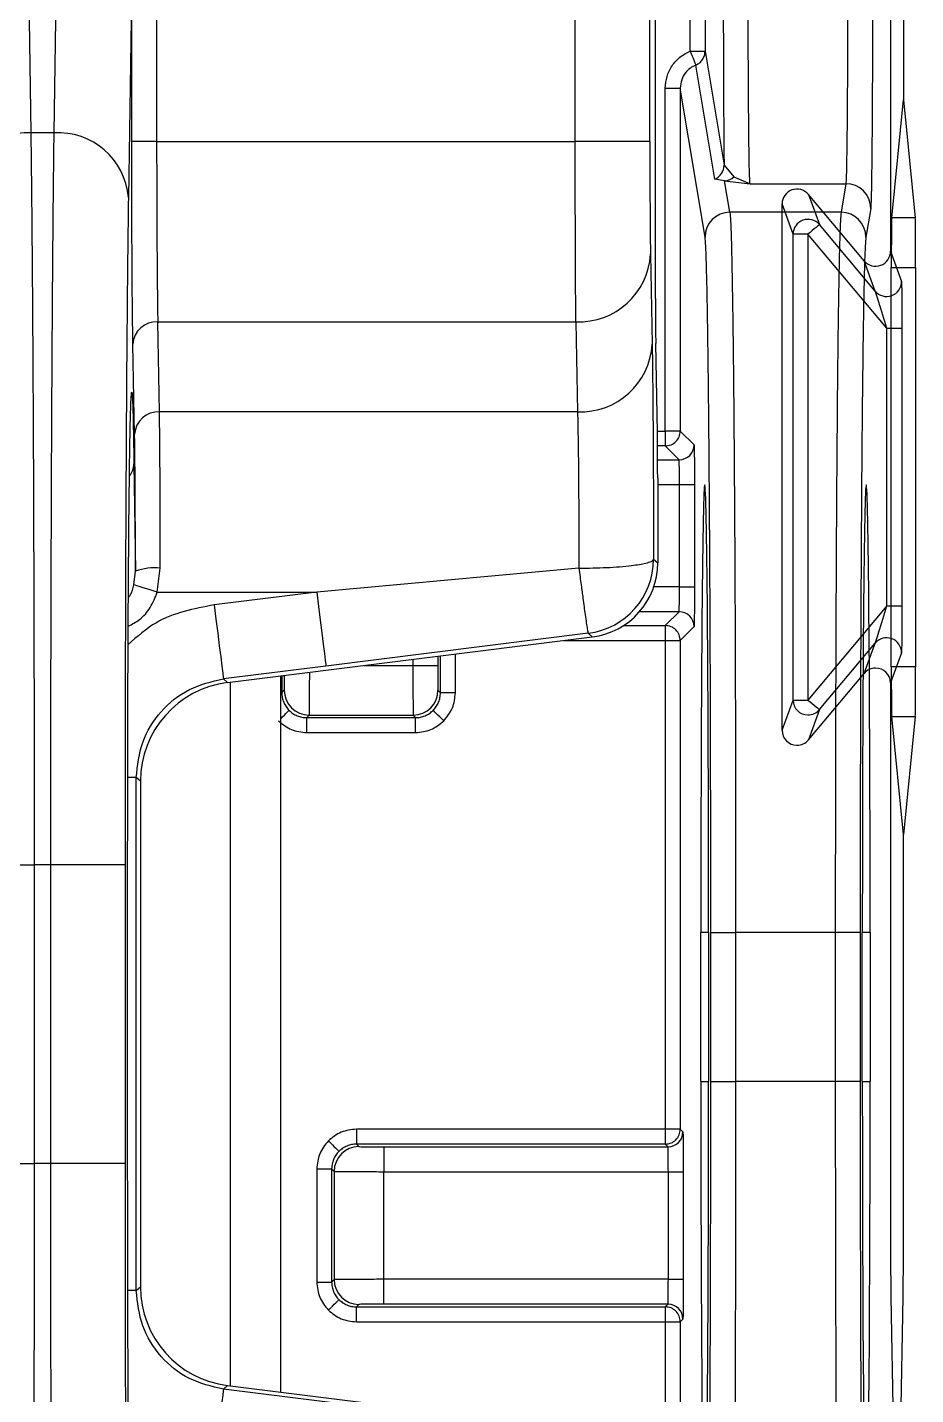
# Model space of a CAD drawing. Header units: inches. Extents: x 897.4 to 914.4, y -8.5 to 2.5.
# Drawn here: x 906.749 to 907.101, y -1.948 to -1.407 of the extents above; entities that cross this region are included whole.
import ezdxf

# ---------------------------------------------------------------- set-up
doc = ezdxf.new("R2010")
doc.units = ezdxf.units.IN
doc.header["$LTSCALE"] = 4
doc.header["$MEASUREMENT"] = 0
doc.layers.get('0').update_dxf_attribs({"linetype": 'CONTINUOUS'})

msp = doc.modelspace()

# ---------------------------------------------------------------- linework, layer by layer
for p, q in [((906.9954845196037, -1.452006436020181), (906.9954845196037, -0.5998169472525419)), ((906.965958074029, -1.452006436020181), (906.965958074029, -0.6008394954399776)), ((906.9977199871126, -1.514128145051563), (906.9977199871126, -0.9783483877583725)), ((906.7505845220426, -1.448578288955761), (906.7490813527407, -1.349132984423072)), ((906.7610618276746, -1.349132984423072), (906.7595588050376, -1.448578288955761)), ((907.0907476464461, -1.369376593121594), (907.0907476464461, -1.495473563105303)), ((907.095870973264, -1.369376857230793), (907.095870973264, -1.435456467206833)), ((906.790419461866, -1.385871386684581), (906.7890851039473, -1.474149620220227)), ((906.790419461866, -1.452006436020181), (906.790419461866, -1.385871386684581)), ((906.8002617081676, -1.385871386684581), (906.8002617081676, -1.452006436020181)), ((907.0114451885579, -1.416276208778815), (907.0114451885579, -1.395413996447538)), ((907.0173505070059, -1.395413996447538), (907.0173505070059, -1.416276208778815)), ((907.0114451885579, -1.416276208778815), (907.0173505070059, -1.416276208778815)), ((907.0173505070059, -1.416276208778815), (907.0248678201652, -1.461420273937389)), ((907.0211746494957, -1.46688735744784), (907.0136573363363, -1.421742998959322)), ((907.0016026489265, -1.430890199956742), (907.0075079673744, -1.430890199956742)), ((907.0016026489265, -1.56661367206761), (907.0016026489265, -1.430890199956742)), ((907.0075079673744, -1.430890199956742), (907.0075079673744, -1.56661367206761)), ((907.0173273339402, -1.489858905411891), (907.0075079673744, -1.430890199956742)), ((907.091203947178, -1.48224582002557), (907.095870973264, -1.435456467206833)), ((907.095870973264, -1.435456467206833), (907.1005379993502, -1.48224582002557)), ((906.7595588050376, -1.448578288955761), (906.7505845220426, -1.448578288955761)), ((906.8002617081676, -1.452006436020181), (906.790419461866, -1.452006436020181)), ((906.8002617081676, -1.452006436020181), (906.965958074029, -1.452006436020181)), ((906.9954845196037, -1.452006436020181), (906.965958074029, -1.452006436020181)), ((907.0248678201652, -1.461420273937389), (907.0287674951159, -1.46595515488339)), ((907.0287674951159, -1.46595515488339), (907.0351277683081, -1.468714803003699)), ((907.0250881109538, -1.467530923346645), (907.0211746494957, -1.46688735744784)), ((907.0271694335768, -1.480030005622846), (907.0250881109538, -1.467530923346645)), ((907.0250881109538, -1.467530923346645), (907.0351277683081, -1.468714803003699)), ((907.0351277683081, -1.468714803003699), (907.0730469702622, -1.468714803003699)), ((907.0730469702622, -1.468714803003699), (907.071162765362, -1.480030005622846)), ((907.0521650788219, -1.488725801056026), (907.047804729193, -1.476745619452107)), ((907.047804729193, -1.685072946170384), (907.047804729193, -1.476745619452107)), ((907.058233782049, -1.472949636636957), (907.0625941316779, -1.484929818240877)), ((907.08031859359, -1.499269545920453), (907.058233782049, -1.472949636636957)), ((907.071162765362, -1.480030005622846), (907.0271694335768, -1.480030005622846)), ((907.0828890698988, -1.478543702792743), (907.0810048649986, -1.489858905411891)), ((907.1005379993502, -1.48224582002557), (907.091203947178, -1.48224582002557)), ((907.0846792365488, -1.511249727524373), (907.0625941316779, -1.484929818240877)), ((907.0521650788219, -1.673092764566464), (907.0521650788219, -1.488725801056026)), ((907.0580703972697, -1.488725801056026), (907.0521650788219, -1.488725801056026)), ((907.0893050497777, -1.525949664376114), (907.0580703972697, -1.488725801056026)), ((907.0580703972697, -1.488725801056026), (907.0580703972697, -1.673092764566464)), ((906.9957325300719, -1.496608134110891), (906.9963991223714, -1.532232469242198)), ((907.0907476464461, -1.495473563105303), (907.095107996075, -1.507453744709223)), ((907.0846792365488, -1.511249727524373), (907.08031859359, -1.499269545920453)), ((907.0910471623225, -1.659962993688281), (907.0910471623225, -1.501856100152606)), ((907.0910471623225, -1.501856100152606), (907.1006947842056, -1.501856100152606)), ((907.1006947842056, -1.501856100152606), (907.1006947842056, -1.659962993688281)), ((906.8007080096785, -1.523369211631307), (906.9662060844972, -1.523369211631307)), ((906.801374748643, -1.558993546762615), (906.8007080096785, -1.523369211631307)), ((906.9662060844972, -1.523369211631307), (906.9668728234617, -1.558993546762615)), ((907.0893050497777, -1.635868901246377), (907.0893050497777, -1.525949664376114)), ((907.0893050497777, -1.525949664376114), (907.0952103682256, -1.525949664376114)), ((907.0952103682256, -1.525949664376114), (907.0952103682256, -1.635868901246377)), ((906.7915325023414, -1.56791371038279), (906.7908659100419, -1.532289375251483)), ((906.9984797116696, -1.567265157874924), (906.9978192792989, -1.531968765621859)), ((906.9668728234617, -1.558993546762615), (906.801374748643, -1.558993546762615)), ((906.9984675384769, -1.56661367206761), (907.0016026489265, -1.56661367206761)), ((907.0075079673744, -1.56661367206761), (907.0016026489265, -1.56661367206761)), ((907.0016026489265, -1.56661367206761), (907.0016026489265, -1.572518990515534)), ((907.0075079673744, -1.56661367206761), (907.0129926506816, -1.572098355374747)), ((907.0016026489265, -1.572518990515534), (906.9985392576484, -1.572518990515534)), ((907.0070873322336, -1.578003673822671), (907.0016026489265, -1.572518990515534)), ((906.7912800919239, -1.579643094883939), (906.7918754050468, -1.622088524550714)), ((906.9985674173231, -1.578003673822671), (907.0070873322336, -1.578003673822671)), ((906.9985790038559, -1.585106071775164), (906.9985790038559, -1.618824935585305)), ((906.9985790038559, -1.58784577345923), (907.007223583993, -1.58784577345923)), ((907.007223583993, -1.58784577345923), (907.0131289024408, -1.58784577345923)), ((907.007223583993, -1.62830389275025), (907.007223583993, -1.58784577345923)), ((907.0131289024408, -1.58784577345923), (907.0131289024408, -1.62830389275025)), ((906.9969379694799, -1.617376178988132), (906.9985790038559, -1.618824935585305)), ((906.7912962250709, -1.627485208874423), (906.7918754050468, -1.622088524550714)), ((906.8005237984731, -1.630356322373741), (906.8017175046834, -1.620907578193107)), ((906.9674115239053, -1.620916084761505), (906.8636261095099, -1.630356322373741)), ((907.007223583993, -1.62830389275025), (906.9970161419102, -1.62830389275025)), ((907.007223583993, -1.62830389275025), (907.0131289024408, -1.62830389275025)), ((906.8005237984731, -1.630356322373741), (906.8636261095099, -1.630356322373741)), ((906.8636261095099, -1.630356322373741), (906.8230434716573, -1.635429170438434)), ((907.0070873322336, -1.638145992386808), (906.9913799536865, -1.638145992386808)), ((907.0016026489265, -1.643630675693945), (907.0070873322336, -1.638145992386808)), ((907.0893050497777, -1.635868901246377), (907.0580703972697, -1.673092764566464)), ((907.0893050497777, -1.635868901246377), (907.0952103682256, -1.635868901246377)), ((906.9850679332702, -1.643630675693945), (907.0016026489265, -1.643630675693945)), ((907.0016026489265, -1.643630675693945), (907.0016026489265, -1.649535994141869)), ((907.0129926506816, -1.644051310834732), (907.0075079673744, -1.649535994141869)), ((906.8283401304699, -1.666170148649364), (906.9727147826416, -1.648123317127902)), ((906.9710737482656, -1.646674560530728), (906.8672883338702, -1.659654703916337)), ((906.9614140998547, -1.649535994141869), (907.0016026489265, -1.649535994141869)), ((906.9710737482656, -1.646674560530728), (906.9727147826416, -1.648123317127902)), ((907.0016026489265, -1.649535994141869), (907.0075079673744, -1.649535994141869)), ((907.0016026489265, -1.649535994141869), (907.0016026489265, -1.84299178599072)), ((907.0075079673744, -1.649535994141869), (907.0075079673744, -1.84299178599072)), ((907.0625941316779, -1.676888454051669), (907.0846792365488, -1.650568838098119)), ((907.08031859359, -1.662549019702038), (907.0846792365488, -1.650568838098119)), ((906.9115320227634, -1.655771308777649), (906.9115320227634, -1.659405666793235)), ((906.9125984237776, -1.670228955095019), (906.9125984237776, -1.655637843652783)), ((906.9185035955605, -1.670228955095019), (906.9185035955605, -1.654899825511765)), ((907.095107996075, -1.654364527583323), (907.0907476464461, -1.666344709187243)), ((906.8672883338702, -1.659654703916337), (906.8267058426826, -1.66472755198103)), ((906.8824570119737, -1.659405666793235), (906.9016899231268, -1.659405666793235)), ((906.9016899231268, -1.657001534565976), (906.9016899231268, -1.659405666793235)), ((906.9016899231268, -1.659405666793235), (906.9115320227634, -1.659405666793235)), ((907.1006947842056, -1.659962993688281), (907.0910471623225, -1.659962993688281)), ((906.8267058426826, -1.66472755198103), (906.8283401304699, -1.666170148649364)), ((906.8293038660033, -1.666049590042067), (906.8293038660033, -1.94458807900834)), ((906.8493825940523, -1.947098103345658), (906.8493825940523, -1.663539859034694)), ((906.8498077758071, -1.663486766314692), (906.8498077758071, -1.670228955095019)), ((907.058233782049, -1.688868635655589), (907.08031859359, -1.662549019702038)), ((907.0907476464461, -1.666344709187243), (907.0907476464461, -1.882572291307762)), ((906.8493825940523, -1.670228955095019), (906.8498077758071, -1.670228955095019)), ((906.8498077758071, -1.670228955095019), (906.8507888178074, -1.669247766429794)), ((906.9116172351123, -1.669247766429794), (906.9125984237776, -1.670228955095019)), ((906.9185035955605, -1.670228955095019), (906.9125984237776, -1.670228955095019)), ((907.047804729193, -1.685072946170384), (907.0521650788219, -1.673092764566464)), ((907.0521650788219, -1.673092764566464), (907.0580703972697, -1.673092764566464)), ((907.0625941316779, -1.676888454051669), (907.058233782049, -1.688868635655589)), ((906.8596498754437, -1.680071054731577), (906.8606310641089, -1.679089866066352)), ((906.8596498754437, -1.680071054731577), (906.902756177476, -1.680071054731577)), ((906.8596498754437, -1.685976373179501), (906.8596498754437, -1.680071054731577)), ((906.8606310641089, -1.679089866066352), (906.9017751354758, -1.679089866066352)), ((906.9017751354758, -1.679089866066352), (906.902756177476, -1.680071054731577)), ((906.902756177476, -1.685976373179501), (906.902756177476, -1.680071054731577)), ((907.095870973264, -1.726362626634054), (907.091203947178, -1.679572980485373)), ((907.091203947178, -1.679572980485373), (907.1005379993502, -1.679572980485373)), ((907.1005379993502, -1.679572980485373), (907.095870973264, -1.726362626634054)), ((906.8596498754437, -1.685976373179501), (906.902756177476, -1.685976373179501)), ((906.7922203610618, -1.703792060704491), (906.7890625175415, -1.703792060704491)), ((906.7922203610618, -1.90684590167586), (906.7922203610618, -1.703792060704491)), ((906.7938545021841, -1.705234657372825), (906.7922203610618, -1.703792060704491)), ((906.7938545021841, -1.705234657372825), (906.7938545021841, -1.905403011677581)), ((907.095870973264, -1.88257255541696), (907.095870973264, -1.726362626634054)), ((906.7223893544223, -1.738389741029136), (906.7519157999969, -1.738389741029136)), ((906.7519157999969, -1.856499923276899), (906.7519157999969, -1.738389741029136)), ((906.7582273804184, -1.738389741029136), (906.7519157999969, -1.738389741029136)), ((906.7582273804184, -1.738389741029136), (906.7582273804184, -1.856499923276899)), ((906.787753825993, -1.738389741029136), (906.7582273804184, -1.738389741029136)), ((906.787753825993, -1.738389741029136), (906.787753825993, -1.856499923276899)), ((906.7887864940635, -1.856499923276899), (906.7887864940635, -1.738389741029136)), ((907.0156546199303, -1.824127150583265), (907.0156546199303, -1.765071912794411)), ((907.0187467575429, -1.765071912794411), (907.0156546199303, -1.765071912794411)), ((907.0187467575429, -1.765071912794411), (907.0187467575429, -1.824127150583265)), ((907.019606507611, -1.824127150583265), (907.019606507611, -1.765071912794411)), ((907.019606507611, -1.765071912794411), (907.0294486072476, -1.765071912794411)), ((907.0294486072476, -1.765071912794411), (907.0294486072476, -1.824127150583265)), ((907.0688835916912, -1.765071912794411), (907.0294486072476, -1.765071912794411)), ((907.0688835916912, -1.765071912794411), (907.0688835916912, -1.824127150583265)), ((907.0787256913278, -1.765071912794411), (907.0688835916912, -1.765071912794411)), ((907.0787256913278, -1.765071912794411), (907.0787256913278, -1.824127150583265)), ((907.0795854413959, -1.824127150583265), (907.0795854413959, -1.765071912794411)), ((907.0826775790086, -1.765071912794411), (907.0795854413959, -1.765071912794411)), ((907.0826775790086, -1.765071912794411), (907.0826775790086, -1.824127150583265)), ((907.0156546199303, -1.824127150583265), (907.0187467575429, -1.824127150583265)), ((907.019606507611, -1.824127150583265), (907.0294486072476, -1.824127150583265)), ((907.0688835916912, -1.824127150583265), (907.0294486072476, -1.824127150583265)), ((907.0787256913278, -1.824127150583265), (907.0688835916912, -1.824127150583265)), ((907.0795854413959, -1.824127150583265), (907.0826775790086, -1.824127150583265)), ((906.8793579811073, -1.84299178599072), (906.8793579811073, -1.848897104438644)), ((907.0016026489265, -1.84299178599072), (906.8793579811073, -1.84299178599072)), ((907.0016026489265, -1.84299178599072), (907.0016026489265, -1.848897104438644)), ((907.0075079673744, -1.84299178599072), (907.0016026489265, -1.84299178599072)), ((907.0075079673744, -1.84299178599072), (907.0085742217236, -1.844058040339926)), ((906.8793579811073, -1.848897104438644), (906.8803390231076, -1.849877999773924)), ((907.0016026489265, -1.848897104438644), (906.8793579811073, -1.848897104438644)), ((906.8901812694091, -1.849963358787849), (906.8901812694091, -1.859805458424407)), ((906.8901812694091, -1.849963358787849), (907.0026689032757, -1.849963358787849)), ((907.0026689032757, -1.849963358787849), (907.0016026489265, -1.848897104438644)), ((906.7223893544223, -1.856499923276899), (906.7519157999969, -1.856499923276899)), ((906.7582273804184, -1.856499923276899), (906.7519157999969, -1.856499923276899)), ((906.787753825993, -1.856499923276899), (906.7582273804184, -1.856499923276899)), ((906.8636105630228, -1.858739204075202), (906.8636105630228, -1.903473487300945)), ((906.8636105630228, -1.858739204075202), (906.8695157348058, -1.858739204075202)), ((906.8695157348058, -1.858739204075202), (906.870496923471, -1.859720392740427)), ((906.8695157348058, -1.858739204075202), (906.8695157348058, -1.903473487300945)), ((906.870496923471, -1.859720392740427), (906.870496923471, -1.90249229863572)), ((906.8901812694091, -1.90240723295174), (906.8901812694091, -1.859805458424407)), ((906.8901812694091, -1.859805458424407), (907.002805155035, -1.859805458424407)), ((907.002805155035, -1.90240723295174), (907.002805155035, -1.859805458424407)), ((907.002805155035, -1.859805458424407), (907.0087104734829, -1.859805458424407)), ((907.0087104734829, -1.859805458424407), (907.0087104734829, -1.90240723295174)), ((906.8636105630228, -1.903473487300945), (906.8695157348058, -1.903473487300945)), ((906.870496923471, -1.90249229863572), (906.8695157348058, -1.903473487300945)), ((907.002805155035, -1.90240723295174), (906.8901812694091, -1.90240723295174)), ((906.8901812694091, -1.912249332588298), (906.8901812694091, -1.90240723295174)), ((907.002805155035, -1.90240723295174), (907.0087104734829, -1.90240723295174)), ((906.7922203610618, -1.90684590167586), (906.7890881839118, -1.90684590167586)), ((906.7922203610618, -1.90684590167586), (906.7938545021841, -1.905403011677581)), ((907.0908963647281, -1.909333368828178), (907.0930039403812, -2.021943614611676)), ((907.093614679329, -2.021943878720874), (907.0957221083171, -1.909333632937376)), ((906.8803390231076, -1.912334398272279), (906.8793579811073, -1.913315586937504)), ((906.8793579811073, -1.913315586937504), (907.0016026489265, -1.913315586937504)), ((906.8793579811073, -1.919220905385428), (906.8793579811073, -1.913315586937504)), ((907.0026689032757, -1.912249332588298), (906.8901812694091, -1.912249332588298)), ((907.0016026489265, -1.913315586937504), (907.0026689032757, -1.912249332588298)), ((907.0016026489265, -1.913315586937504), (907.0016026489265, -1.919220905385428)), ((906.8793579811073, -1.919220905385428), (907.0016026489265, -1.919220905385428)), ((907.0016026489265, -1.919220905385428), (907.0075079673744, -1.919220905385428)), ((907.0016026489265, -1.919220905385428), (907.0016026489265, -1.98781816627735)), ((907.0085742217236, -1.918154651036223), (907.0075079673744, -1.919220905385428)), ((907.0075079673744, -1.919220905385428), (907.0075079673744, -1.989293322569551)), ((906.8283401304699, -1.944467813730988), (906.8267058426826, -1.945910410399321)), ((906.9238364806212, -1.958051630142915), (906.8267058426826, -1.945910410399321)), ((906.8283401304699, -1.944467813730988), (906.9254707684084, -1.956609033474582))]:
    msp.add_line(p, q)
at = {"flags": 128}
for points in [[(907.0625941316779, -1.484929818240877), (907.0625005594255, -1.485008430666073), (907.0622386157848, -1.485228428124644), (907.0618182739739, -1.485581010718246), (907.06125537381, -1.48605327192931), (907.0605716217087, -1.486627318631207), (907.0597925373754, -1.487280857748135), (907.0589483337944, -1.487989249564732), (907.0580703972697, -1.488725801056026)], [(906.8005237984731, -1.630356322373741), (906.7989106304419, -1.629854434838255), (906.7973454218567, -1.629367507129952), (906.7958745188487, -1.628909619086181), (906.7945416275797, -1.628495143874233), (906.7933862009273, -1.628135521361957), (906.7924427051599, -1.627841898087252), (906.7917391532875, -1.62762307394846), (906.7912962250709, -1.627485208874423)], [(906.8636261095099, -1.630356322373741), (906.8643367013011, -1.636041056703204), (906.8650201600724, -1.64150960686338), (906.8656508194535, -1.646554295253376), (906.8662044797244, -1.650983577419264), (906.8666601677935, -1.654628788642806), (906.8670004305294, -1.657351477190075), (906.8672125080795, -1.659048390920517), (906.8672883338702, -1.659654703916337)], [(906.8230434716573, -1.635429170438434), (906.8237540634485, -1.641113904767898), (906.8244376688848, -1.646582454928073), (906.825068328266, -1.651627143318069), (906.8256219885368, -1.656056425483957), (906.8260775299409, -1.659701636707499), (906.8264179393418, -1.662424325254769), (906.826630016892, -1.66412123898521), (906.8267058426826, -1.66472755198103)], [(906.8493825940523, -1.680496089821536), (906.8501008124219, -1.679778018116761), (906.8508185907967, -1.679060239741932), (906.851449103513, -1.678429580360696), (906.8519687375102, -1.677910093028524), (906.852357693017, -1.677521137521771), (906.8526013035361, -1.677277380337675), (906.8526901825094, -1.677188501364413)], [(906.9138914221741, -1.681364053128083), (906.9130830048463, -1.680555635800322), (906.9123052404977, -1.679778018116761), (906.9115876087878, -1.679060239741932), (906.9109569494067, -1.678429580360696), (906.9104373154095, -1.677910093028524), (906.9100483599028, -1.677521137521771), (906.9098048960486, -1.677277380337675), (906.9097158704104, -1.677188501364413)], [(907.0580703972697, -1.673092764566464), (907.0589483337944, -1.673829022727814), (907.0597925373754, -1.674537707874356), (907.0605716217087, -1.675191246991283), (907.06125537381, -1.675765000363235), (907.0618182739739, -1.6762372615743), (907.0622386157848, -1.676590137497847), (907.0625005594255, -1.676809841626473), (907.0625941316779, -1.676888454051669)], [(906.8682227364093, -1.847603812712194), (906.8690311537371, -1.848412230039954), (906.8698089180856, -1.84919014105346), (906.8705266964604, -1.84990791942829), (906.8711572091767, -1.850538578809525), (906.8716768431738, -1.851058066141697), (906.8720657986805, -1.85144702164845), (906.8723092625347, -1.8516904855026), (906.8723982881729, -1.851779364475863)], [(906.8682227364093, -1.914608585334009), (906.8690311537371, -1.913800461336193), (906.8698089180856, -1.913022550322688), (906.8705266964604, -1.912304771947858), (906.8711572091767, -1.911674112566622), (906.8716768431738, -1.911154625234451), (906.8720657986805, -1.910765669727698), (906.8723092625347, -1.910522205873547), (906.8723982881729, -1.910433326900284)], [(906.8267058426826, -1.945910410399321), (906.826630016892, -1.946516723395142), (906.8264179393418, -1.948213637125583), (906.8260775299409, -1.950936325672853), (906.8256219885368, -1.954581536896395), (906.825068328266, -1.959010525732338), (906.8244376688848, -1.964055507452279), (906.8237540634485, -1.969524057612454), (906.8230434716573, -1.975208791941918)]]:
    msp.add_lwpolyline(points, dxfattribs=at)
for centre, radius, start, end in [((906.7488715893952, -1.476432731319347), 0.02790706178803553, 86.48097880189334, 175.3073169945951), ((906.7612717385739, -1.47643257076843), 0.02790690159439606, 4.692379266757007, 93.51904325201897), ((907.018966381012, -1.461414646414696), 0.005901441836418697, 291.9743421088681, 359.9453636319341), ((907.0249397686553, -1.462101023247739), 0.005431926041617754, 271.5649043058682, 314.803055574058), ((907.073048450289, -1.478555429489377), 0.009840626596974928, 0.06827719526978314, 90.00861726473633), ((907.0271682428408, -1.489870921787801), 0.009840916236992816, 89.9930672975342, 179.9300382424603), ((907.0580713250023, -1.488728234969294), 0.005906246681915139, 40.02475601486377, 179.9763889032445), ((907.071163956098, -1.489870921787801), 0.009840916236992816, 0.06996175753971358, 90.00693270246583), ((906.9674074045363, -1.495025344765859), 0.02836931368084691, 267.5730412019203, 356.8016757620017), ((907.08920208012, -1.507451868546305), 0.00590591625292093, 220.0203822764236, 359.9817985535012), ((906.8003074865132, -1.532817035328623), 0.009456309609009766, 87.57250398632935, 176.8012461999069), ((906.9680741442924, -1.530649836006966), 0.02836915774459805, 267.5730262534851, 356.801973942574), ((906.800974185623, -1.568441481724653), 0.009456422462000279, 87.57229127976633, 176.8006092164861), ((907.0070868095412, -1.572097832682372), 0.005905841163429281, 270.0050709232193, 359.99492907678), ((906.783759518713, -1.579540034008792), 0.007521279343581311, 321.7239689537766, 359.2148758594318), ((906.9674089775569, -1.61737386386669), 0.029528992013694, 277.129220569553, 359.9955079168384), ((906.799342606454, -1.64271787856131), 0.02193921930586565, 83.78561292901175, 109.8987218614717), ((907.0070868095412, -1.644051833527107), 0.005905841163429281, 0.005070923220778987, 89.99492907678069), ((907.0892021478761, -1.654366511070652), 0.005905848531843309, 0.01924286649005288, 139.9814223758146), ((906.8606319603014, -1.669246723557932), 0.009843142549219655, 180.0060704349319, 269.9947833687831), ((906.9017740925899, -1.669246723543934), 0.009843142577665052, 270.0060705163961, 359.9939294836083), ((907.0580709708187, -1.673090430604551), 0.00590589245801827, 180.0226428387535, 269.9944357381455), ((907.0580728311069, -1.673093379165997), 0.005902944370469667, 269.9763764333252, 319.9906815518924), ((907.0026683805833, -1.844057517647552), 0.005905841163427504, 270.0050709232063, 359.9949290767887), ((906.8803402329193, -1.85972130919049), 0.00984330949091247, 90.00704205268946, 179.9946655420273), ((906.8803396491767, -1.902491672566571), 0.00984272572561916, 180.003644429498, 269.9963555705111), ((907.0026683805833, -1.918155173728594), 0.005905841163427504, 0.005070923186327221, 89.99492907679372)]:
    msp.add_arc(centre, radius, start, end)
for centre, major_axis, ratio, start_param, end_param in [((907.0537104926843, -1.476746789601912), (-0.002020461384342198, 0.005551172030358487), 0.9996746345520141, 5.061559431274864, 7.504811183084415), ((907.091218924664, -1.501855985451089), (0, 0.01968503937007871), 0.008726867790739605, 0.08726976872765119, 1.570796326794897), ((907.1005229764431, -1.501855985451089), (0, 0.01968503937007871), 0.008726867790739605, 4.71238898038469, 6.195915538463795), ((907.0848419138113, -1.495472382025594), (0.002020461384342198, -0.005551172030357598), 0.9996746345519241, 5.061559431274668, 7.504811183084392), ((906.997891807368, -1.514128011466544), (0, 0.01968503937007871), 0.008726867790920084, 1.570796326794897, 2.705260340605964), ((906.9984071735761, -1.585105940844301), (0, 0.01968503937007871), 0.008726867790739605, 4.71238898038469, 5.846852994189204), ((907.0172007026654, -1.765071904030421), (0, 0.1771653543307083), 0.008726867790749632, 0, 1.570796326794897), ((907.0172007026654, -1.765071904030421), (0, 0.1771653543307083), 0.008726867790749632, 4.71238898038469, 6.283185307179586), ((907.0811314770015, -1.765071904030421), (0, 0.1771653543307083), 0.008726867790749632, 0, 1.570796326794897), ((907.0811314770015, -1.765071904030421), (0, 0.1771653543307083), 0.008726867790749632, 4.71238898038469, 6.283185307179586), ((906.9690502788952, -1.618822924350662), (-0.02213766637908954, 0.01954273823937136), 0.999932252554214, 2.418405600608879, 3.864779706570641), ((907.0848419138113, -1.666346058058088), (0.002020461384342198, 0.005551172030357598), 0.9996746345519241, 0.3489612759797659, 1.221625875904933), ((907.0848419138113, -1.666346058058088), (0.002020461384342198, 0.005551172030357598), 0.9996746345519241, 5.061559431274794, 6.632146583159352), ((907.091218924664, -1.659962982850989), (0, 0.01968503937007871), 0.008726867790739605, 1.570796326794897, 3.054322884862148), ((907.1005229764431, -1.659962982850989), (0, 0.01968503937007871), 0.008726867790739605, 3.228862422308724, 4.71238898038469), ((906.8332261307526, -1.705237401065367), (0.02951688850545153, -0.02605698431916181), 0.9999322525541942, 2.418405600608914, 3.864779706570716), ((907.0537104926843, -1.685071650481771), (-0.002020461384342198, -0.00555117203035671), 0.9996746345520653, 5.06155943127489, 6.632146583159359), ((907.0537104926843, -1.685071650481771), (-0.002020461384342198, -0.00555117203035671), 0.9996746345520653, 0.3489612759797718, 1.221625875905054), ((907.0172007026654, -1.824127022140657), (0, 0.1771653543307092), 0.008726867790749588, 1.570796326794897, 4.71238898038469), ((907.0811314770015, -1.824127022140657), (0, 0.1771653543307092), 0.008726867790749588, 1.570796326794897, 4.71238898038469), ((907.0910053335988, -1.882572319559458), (0, 0.0295275590551185), 0.008726867790769553, 1.570796326794897, 2.70526034058686), ((907.0956132674495, -1.882572583668656), (0, 0.0295275590551185), 0.008726867790769553, 3.577924966587771, 4.71238898038469), ((906.8332261307526, -1.905400464874507), (0.02951688850545153, 0.02605698431916181), 0.999932252554211, 2.418405600608893, 3.864779706570681)]:
    msp.add_ellipse(centre, major_axis=major_axis, ratio=ratio, start_param=start_param, end_param=end_param)
for points, knots in [([(907.0245530771344, -1.390082431371567), (907.0245569812676, -1.396901079649904), (907.0245648989486, -1.410729471790813), (907.0246305901691, -1.430380652780628), (907.0247298538202, -1.448072761935572), (907.0248222571532, -1.457012294227651), (907.0248678201652, -1.461420273937389)], [0, 0, 0, 0, 0.2465428380667309, 0.4999951464207613, 0.753453404793881, 1, 1, 1, 1]), ([(907.0351277683081, -1.468714803003699), (907.0350694518744, -1.467991736229808), (907.0349557971019, -1.466582528148106), (907.034807563672, -1.45969728547259), (907.0346805834055, -1.450373460055742), (907.0345483538518, -1.435922463765245), (907.034426910903, -1.415591104015912), (907.0344052437846, -1.398174543483325), (907.0343951767711, -1.390082431371567)], [0, 0, 0, 0, 0.1524753412251953, 0.2971640944843093, 0.4340613401251917, 0.5631643319039679, 0.7970366655325376, 1, 1, 1, 1]), ([(907.0737795617993, -1.390082431371567), (907.0737694941976, -1.398174543481882), (907.0737478258134, -1.415591104011361), (907.0736263918133, -1.435922463782665), (907.073494141133, -1.450373460021288), (907.0733672333154, -1.459697285857061), (907.0732187044156, -1.466582527679141), (907.0731052063072, -1.46799173610559), (907.0730469702622, -1.468714803003699)], [0, 0, 0, 0, 0.2029633346718398, 0.4368356685359113, 0.56593866044469, 0.7028359062234235, 0.8475246702446717, 1, 1, 1, 1]), ([(907.0836216614358, -1.390082431371567), (907.083619230239, -1.395477308950663), (907.083614366361, -1.406270357850764), (907.0835732263446, -1.422308002782087), (907.0835072848928, -1.437627743372803), (907.0834130274204, -1.45145283529781), (907.0832974309784, -1.462888688212), (907.083126991237, -1.474274758551707), (907.0829826915295, -1.476863880696385), (907.0828890698988, -1.478543702792743)], [0, 0, 0, 0, 0.1204267327061408, 0.2409269897083577, 0.3706393489467056, 0.5005041939991886, 0.6302181008156099, 0.7600855539551609, 1, 1, 1, 1]), ([(907.0016026489265, -1.430890199956742), (907.0017293388487, -1.429332661908348), (907.0019834586836, -1.426208488298136), (907.0041277748677, -1.421977479917298), (907.0072359496457, -1.418380463570797), (907.0100394654494, -1.416978948549399), (907.0114451885579, -1.416276208778815)], [0, 0, 0, 0, 0.2493281489018062, 0.5001126129060675, 0.7493492810558046, 1, 1, 1, 1]), ([(907.0114451885579, -1.416276208778815), (907.011632449954, -1.416730400955841), (907.011977384933, -1.417567021702452), (907.0125206657312, -1.418865118704859), (907.0129454837808, -1.42002098455778), (907.0133294965377, -1.420872431005987), (907.0136036684252, -1.421514522041879), (907.0136370496348, -1.421656633700386), (907.0136573363363, -1.421742998959322)], [0, 0, 0, 0, 0.1642922775037897, 0.302625925366679, 0.5000081736852111, 0.6588372587146878, 0.7926657897073658, 1, 1, 1, 1]), ([(907.0136573363363, -1.421742998959321), (907.0141802779964, -1.421477783474181), (907.0152262288046, -1.420947318276542), (907.0164037483955, -1.419615641521178), (907.0171991494933, -1.418026638164937), (907.0173000518766, -1.416859715598958), (907.0173505070059, -1.416276208778815)], [0, 0, 0, 0, 0.2499938647524888, 0.5000199924421632, 0.7499904853574466, 1, 1, 1, 1]), ([(907.0136573363363, -1.421742998959322), (907.0129215693775, -1.422105283524034), (907.011356273862, -1.422876019961247), (907.0093889859086, -1.424869183552564), (907.007833113884, -1.427595425899674), (907.0076197816642, -1.429757163585734), (907.0075079673744, -1.430890199956742)], [0, 0, 0, 0, 0.2098892367749045, 0.446525461800275, 0.7099061619494537, 1, 1, 1, 1]), ([(906.7519157999969, -1.738389741029136), (906.7519116592771, -1.725099793343153), (906.7519032611984, -1.69814553716692), (906.7518379130723, -1.657740841831342), (906.7517341029835, -1.617479631205971), (906.7515877643044, -1.578134906846071), (906.7514001260878, -1.540511671438509), (906.7511704696303, -1.505640961461469), (906.7509013505788, -1.47395015900593), (906.7506909659534, -1.457102398253548), (906.7505845220426, -1.448578288955761)], [0, 0, 0, 0, 0.1137852726191923, 0.2307757306294885, 0.3509703493107282, 0.4743689663244486, 0.6009717941621514, 0.7307781174029871, 0.8637874322681723, 1, 1, 1, 1]), ([(906.7595588050376, -1.448578288955761), (906.7594522989834, -1.45710239819361), (906.7592417915346, -1.473950158660109), (906.7589727206818, -1.505640961494602), (906.7587430517727, -1.540511671429956), (906.7585554167697, -1.578134906848276), (906.7584090772621, -1.617479631205406), (906.7583052673864, -1.657740841831485), (906.7582399192064, -1.698145537166885), (906.7582315211348, -1.725099793343142), (906.7582273804184, -1.738389741029136)], [0, 0, 0, 0, 0.1362125700983105, 0.2692218845990956, 0.3990282074843063, 0.5256310349751605, 0.6490296516508107, 0.7692242700027581, 0.8862147276925405, 0.9999999999999999, 0.9999999999999999, 0.9999999999999999, 0.9999999999999999]), ([(906.7908659100419, -1.532289375251483), (906.7908034043346, -1.528221709813443), (906.7906757922314, -1.519917134692035), (906.790532503281, -1.500192332199555), (906.7904371915972, -1.476972205555805), (906.7904252908763, -1.460214441300011), (906.790419461866, -1.452006436020181)], [0, 0, 0, 0, 0.2449070932579479, 0.5000040894974895, 0.755100441165402, 1, 1, 1, 1]), ([(906.8002617081676, -1.45200643602018), (906.8002674057836, -1.458767515216126), (906.8002791852213, -1.472745591266139), (906.8003687543071, -1.492828394569798), (906.8005064083588, -1.511303193966908), (906.8006395319517, -1.519270758987635), (906.8007080096785, -1.523369211631307)], [0, 0, 0, 0, 0.2270542571075153, 0.4694193902107951, 0.7270735165366469, 1, 1, 1, 1]), ([(906.9662060844972, -1.523369211631307), (906.9661680022241, -1.519270745068211), (906.9660939683348, -1.511303116193043), (906.966017579717, -1.492828318014124), (906.9659678727559, -1.472745542698744), (906.9659612684732, -1.458767510102714), (906.965958074029, -1.452006436020181)], [0, 0, 0, 0, 0.2729233431564915, 0.5305769551037742, 0.772943441018086, 1, 1, 1, 1]), ([(906.9954845196037, -1.45200643602018), (906.9954876927402, -1.456566456899984), (906.9954941710608, -1.465876260427317), (906.9955474334131, -1.478776186516277), (906.9956267807034, -1.489734468262306), (906.9956977624507, -1.494348252908662), (906.9957325300719, -1.496608134110891)], [0, 0, 0, 0, 0.244900346146708, 0.4999920321634082, 0.7550907348111519, 1, 1, 1, 1]), ([(906.7890851039473, -1.474149620220227), (906.7889884035741, -1.481106149912495), (906.7887949775978, -1.495021024296109), (906.7885343754166, -1.521420279025618), (906.7883014064998, -1.551510323048966), (906.7881037897716, -1.585382852562748), (906.7879466834205, -1.621912277574374), (906.7878356602002, -1.660093729462331), (906.7877663455396, -1.699141417970991), (906.7877579995317, -1.725305849347762), (906.787753825993, -1.738389741029136)], [0, 0, 0, 0, 0.1228096786756457, 0.2456513991110053, 0.372794612335771, 0.500004371881332, 0.6271467798084392, 0.7543545802528443, 0.877161555024236, 1, 1, 1, 1]), ([(907.0271694335768, -1.480030005622846), (907.0272632487334, -1.480997322668384), (907.0274456530142, -1.482878071751884), (907.027703366809, -1.490216275356435), (907.0279394028743, -1.499981948054143), (907.0281401500312, -1.511117197732048), (907.028309049361, -1.522573536576594), (907.0284500030381, -1.5336877950589), (907.028576330753, -1.545149170381096), (907.0286889070671, -1.556725233584335), (907.0288692792885, -1.57786696878577), (907.0290879789169, -1.611587775428887), (907.029294009134, -1.660821617209586), (907.0294239991608, -1.712508852116208), (907.0294404761656, -1.747703859785383), (907.0294486072476, -1.765071912794411)], [0, 0, 0, 0, 0.07768492652823726, 0.1510423651104926, 0.2200716890441881, 0.2847720806098641, 0.3334210457886394, 0.3792976832087334, 0.4224017225378994, 0.4627332166287977, 0.5002919948104511, 0.6299806325991801, 0.7564948138809436, 0.8798349180587651, 1, 1, 1, 1]), ([(907.071162765362, -1.480030005622846), (907.0710688693091, -1.480997315633162), (907.0708863081119, -1.482878047228564), (907.0706288947894, -1.490216316056055), (907.0703927675944, -1.499983358029989), (907.0701581457234, -1.512998848627235), (907.0699309914091, -1.529198570090853), (907.0697193614488, -1.54829702436949), (907.0695512049159, -1.567105259915801), (907.0694168795304, -1.585390993778104), (907.0693046464862, -1.603400641200789), (907.0692053518853, -1.622216372500918), (907.0691195257428, -1.641699306972472), (907.0690115725826, -1.671452841980139), (907.0689081481012, -1.712514936977334), (907.0688917056831, -1.74770590243648), (907.0688835916912, -1.765071912794411)], [0, 0, 0, 0, 0.07766510415063804, 0.1510035187049127, 0.2200148816508048, 0.2846974950803421, 0.3641867418548336, 0.4359838711969846, 0.5000869496596088, 0.5524021325572004, 0.6042069918159221, 0.6555021470053808, 0.7062876098475017, 0.7565627725501486, 0.8798687856885297, 1, 1, 1, 1]), ([(907.019606507611, -1.765071912794411), (907.0196032361362, -1.75419175975114), (907.0195965985951, -1.732116865323655), (907.0195423617355, -1.699021952887016), (907.0194370129187, -1.660219448940206), (907.0192502433426, -1.617339585344056), (907.0189901928454, -1.578937720182731), (907.0187172836256, -1.550065780519321), (907.0184583265483, -1.52919730705189), (907.0181834987843, -1.512671877321972), (907.0178997255878, -1.500665140544978), (907.0176139632756, -1.492710835145127), (907.0174219652974, -1.490800476800922), (907.0173273339402, -1.489858905411891)], [0, 0, 0, 0, 0.0780247958735199, 0.1583055977966419, 0.2407250880664279, 0.369036143635834, 0.4998767730987285, 0.5871304707075867, 0.6736569686812829, 0.7592668034090451, 0.8416454043331218, 0.9219506868679311, 1, 1, 1, 1]), ([(907.0810048649986, -1.489858905411891), (907.0809102205359, -1.490800828620896), (907.0807181943387, -1.492711916986976), (907.0804325575524, -1.500661140148776), (907.0801000193496, -1.514732371610239), (907.0797360126683, -1.538365444665813), (907.0794148430699, -1.570129729473335), (907.0791777942432, -1.602879067383274), (907.0790092101225, -1.633574961222203), (907.0788798088777, -1.665902818333928), (907.078789786387, -1.699014812121951), (907.0787356087874, -1.732107320007359), (907.0787289656034, -1.754188564882914), (907.0787256913278, -1.765071912794411)], [0, 0, 0, 0, 0.07802735761634871, 0.1583113930631116, 0.2407330237515307, 0.3690473437221081, 0.4998885921714442, 0.5871418926711136, 0.673667207110399, 0.7592747771802196, 0.8416513026540803, 0.9219534960886353, 0.9999999999999999, 0.9999999999999999, 0.9999999999999999, 0.9999999999999999]), ([(907.095107996075, -1.507453744709223), (907.095114426228, -1.507536378989403), (907.0951276971501, -1.507706924400884), (907.0951473285465, -1.508820875586546), (907.0951652949219, -1.51057132914533), (907.0951877303223, -1.51392328676121), (907.0952060931711, -1.519159292737639), (907.0952089406954, -1.52368221704006), (907.0952103682256, -1.525949664376114)], [0, 0, 0, 0, 0.09283555740898582, 0.1915993980228811, 0.3053863619536873, 0.4331296194973174, 0.7158146702854545, 1, 1, 1, 1]), ([(907.0893050497777, -1.525949664376114), (907.0882112000039, -1.522444740194969), (907.0867229563814, -1.517676095373508), (907.0852297952722, -1.512895340970855), (907.0848225257275, -1.511646934399349), (907.0847062567171, -1.511314632009953), (907.0846880224418, -1.511270831903017), (907.0846792365488, -1.511249727524373)], [0, 0, 0, 0, 0.6274116538629775, 0.8536285464360844, 0.9338714660410005, 0.9681370271102248, 1, 1, 1, 1]), ([(906.9963991223714, -1.532232469242198), (906.9964679665053, -1.536627431622457), (906.9966079279446, -1.545562474108507), (906.9967722063097, -1.566184829254696), (906.9968922685573, -1.590491042190989), (906.9969229017637, -1.608512077586158), (906.9969379694799, -1.617376178988132)], [0, 0, 0, 0, 0.2459416100094741, 0.5000039919324085, 0.7540643354331985, 1, 1, 1, 1]), ([(906.7887864940635, -1.738389741029136), (906.7887886189711, -1.731146252646852), (906.7887928698239, -1.716655739472434), (906.7888282974394, -1.694409445846095), (906.7888877508748, -1.671995690587502), (906.7889778505765, -1.649324356173119), (906.7890968330372, -1.627643698341896), (906.7892467186147, -1.607323814463743), (906.7894228634987, -1.5893717989889), (906.789622863242, -1.574361764812092), (906.7898396898094, -1.562926442660837), (906.7900435005296, -1.555647853892713), (906.7901757022746, -1.553806380895792), (906.7902289440668, -1.553064761919109)], [0, 0, 0, 0, 0.07993154275660996, 0.1599021096242763, 0.2488940867107726, 0.3379622850491683, 0.4342366772450912, 0.530589122375234, 0.6309683527847029, 0.7314247357852929, 0.8318054892567346, 0.9322627911732506, 1, 1, 1, 1]), ([(906.7902289440668, -1.553064761919109), (906.7902511984195, -1.552653930119017), (906.7903485852503, -1.55085609723224), (906.7905191758769, -1.551362914979096), (906.7907341090101, -1.554430708614364), (906.7909942186079, -1.562121650821558), (906.7911683337471, -1.572793331254751), (906.7912800919239, -1.579643094883939)], [0, 0, 0, 0, 0.0616958947934114, 0.2699861807516196, 0.4623674746683342, 0.6549132312442641, 0.9999999999999999, 0.9999999999999999, 0.9999999999999999, 0.9999999999999999]), ([(906.8017175046834, -1.620907578193107), (906.8017085117472, -1.614963639314845), (906.8016899104111, -1.602668966925084), (906.8016182504256, -1.585419630462207), (906.8015162143118, -1.569601179320844), (906.8014228119889, -1.562597518794568), (906.801374748643, -1.558993546762615)], [0, 0, 0, 0, 0.2267329511291779, 0.4689831795363999, 0.7267472113663026, 1, 1, 1, 1]), ([(906.9668728234617, -1.558993546762615), (906.9669483085364, -1.562598046894966), (906.9670949983121, -1.569602654331928), (906.9672553514088, -1.585423291226908), (906.9673682682809, -1.60267520895621), (906.9673974270975, -1.61497146774883), (906.9674115239053, -1.620916084761505)], [0, 0, 0, 0, 0.2732585012040277, 0.5310219058024725, 0.7732728950848549, 0.9999999999999999, 0.9999999999999999, 0.9999999999999999, 0.9999999999999999]), ([(906.7918754050468, -1.622088524550714), (906.7918658500631, -1.616448528388465), (906.7918464242825, -1.604982121766647), (906.7917699941323, -1.589516808430629), (906.7916654596994, -1.576395548907359), (906.7915763392078, -1.570710225206978), (906.7915325023414, -1.567913710382789)], [0, 0, 0, 0, 0.2459335092794958, 0.4999956627993534, 0.7540563009548624, 1, 1, 1, 1]), ([(907.0016026489265, -1.572518990515534), (907.0023764417894, -1.57243016235589), (907.0039239911833, -1.572252510207315), (907.0058759291784, -1.570886952319554), (907.0072414870662, -1.568935014324498), (907.0074191392148, -1.567387464930439), (907.0075079673744, -1.56661367206761)], [0, 0, 0, 0, 0.2500058692153412, 0.5, 0.7499941307846589, 1, 1, 1, 1]), ([(907.0129926506816, -1.572098355374747), (907.0130098576946, -1.572324783752822), (907.0130363097555, -1.57267286841422), (907.0130680033772, -1.574640181032711), (907.0130895503518, -1.57666446421561), (907.0131071024659, -1.579169452687714), (907.0131243547766, -1.582821986325613), (907.013127118925, -1.585875530410693), (907.0131289024408, -1.58784577345923)], [0, 0, 0, 0, 0.23957174134851, 0.3682897399009504, 0.5000077604677542, 0.628726866547265, 0.760442852661597, 1, 1, 1, 1]), ([(907.007223583993, -1.58784577345923), (907.0072122586654, -1.586563205048542), (907.007189608486, -1.583998122090192), (907.0071553310597, -1.580756443205412), (907.0071213718712, -1.57847618100062), (907.0070986787607, -1.578161175955652), (907.0070873322336, -1.578003673822671)], [0, 0, 0, 0, 0.2500009218476594, 0.4999913446015232, 0.7499962905572685, 1, 1, 1, 1]), ([(906.9674115239053, -1.620916084761505), (906.971151766204, -1.620862583197248), (906.9768508524963, -1.620781061732293), (906.9836842965093, -1.62033628778923), (906.9892984568113, -1.619799292391419), (906.9936199180531, -1.61904637185097), (906.9963998573435, -1.618189406416612), (906.9967505640748, -1.617659397308984), (906.9969379694799, -1.617376178988132)], [0, 0, 0, 0, 0.2423646420031913, 0.3692961307472388, 0.4998389136197295, 0.7096009205796089, 0.8448208937041873, 1, 1, 1, 1]), ([(906.9674115239053, -1.620916084761505), (906.9677047170626, -1.62316752239074), (906.9682463382173, -1.627326644859502), (906.9691130992984, -1.633673080492682), (906.9699507489605, -1.640143890823701), (906.9707769270757, -1.645539331258857), (906.9709770250643, -1.646304630710349), (906.9710737482656, -1.646674560530728)], [0, 0, 0, 0, 0.1626123396598461, 0.3003967894977608, 0.5007175543254511, 0.758657261434527, 1, 1, 1, 1]), ([(906.789076010719, -1.632584456634143), (906.7893189834984, -1.632256759835945), (906.7904445932411, -1.63073865270642), (906.7909219275656, -1.628915117747441), (906.7912962250709, -1.627485208874423)], [0, 0, 0, 0, 0.2158588098465666, 1, 1, 1, 1]), ([(907.0070873322336, -1.638145992386808), (907.0070986787607, -1.637988490253827), (907.0071213718712, -1.63767348520886), (907.0071553310597, -1.635393223004066), (907.007189608486, -1.632151544119285), (907.0072122586654, -1.629586461160938), (907.007223583993, -1.62830389275025)], [0, 0, 0, 0, 0.2500037094427314, 0.5000086553984768, 0.7499990781523406, 1, 1, 1, 1]), ([(907.0131289024408, -1.62830389275025), (907.0131270938621, -1.63027424774109), (907.0131243134776, -1.633303335736713), (907.0131073592955, -1.6369587198403), (907.013089853111, -1.639450525636438), (907.0130680370892, -1.64149606687277), (907.0130366002571, -1.643473598192098), (907.0130098869884, -1.64382474135782), (907.0129926506816, -1.644051310834732)], [0, 0, 0, 0, 0.2395558619056346, 0.3682766754989604, 0.499987776333899, 0.6287112016651742, 0.7604318778397616, 1, 1, 1, 1]), ([(906.7890141181007, -1.643872379568428), (906.7905474843142, -1.643077849623439), (906.7939827861463, -1.641297811592294), (906.7980963860299, -1.636541708354655), (906.7997006266206, -1.632453879239687), (906.8005237984731, -1.630356322373741)], [0, 0, 0, 0, 0.2818812082696247, 0.6315171305367414, 1, 1, 1, 1]), ([(906.8230434716573, -1.635429170438434), (906.8149981934755, -1.636980866973334), (906.8021958403905, -1.639450062751492), (906.7925570932249, -1.647998224815323), (906.7889755452129, -1.651174535213303)], [0, 0, 0, 0, 0.628421832171668, 1, 1, 1, 1]), ([(907.0846792365488, -1.650568838098119), (907.0846880224857, -1.650547733691408), (907.0847062570131, -1.650503933139853), (907.0848225318027, -1.650171611731468), (907.0852298418658, -1.648923111075594), (907.0867227762407, -1.644142379561464), (907.0882111428593, -1.639373725595401), (907.0893050497777, -1.635868901246377)], [0, 0, 0, 0, 0.0318590446164374, 0.0661209644663319, 0.146361166700232, 0.3725998595172335, 1, 1, 1, 1]), ([(907.0952103682256, -1.635868901246377), (907.0952090237251, -1.638228516612541), (907.0952064397682, -1.6427633938399), (907.0951870913186, -1.647939452286557), (907.0951657643204, -1.651231819584176), (907.0951474501571, -1.652978283093765), (907.0951279061488, -1.654120452325081), (907.0951145459807, -1.654284233057935), (907.095107996075, -1.654364527583323)], [0, 0, 0, 0, 0.2950194055551151, 0.5669893504956455, 0.6919048225309256, 0.8084046331477467, 0.9060691768810579, 1, 1, 1, 1]), ([(907.0075079673744, -1.649535994141869), (907.0074191392148, -1.648762201279037), (907.0072414870662, -1.647214651884979), (907.0058759291784, -1.645262713889926), (907.0039239911833, -1.643897156002163), (907.0023764417894, -1.643719503853588), (907.0016026489265, -1.643630675693945)], [0, 0, 0, 0, 0.2500058692153412, 0.5, 0.7499941307846589, 1, 1, 1, 1]), ([(906.9016899231268, -1.659405666793235), (906.901697011023, -1.661970792492387), (906.9017111867295, -1.667101012759645), (906.9017324668298, -1.67358458064515), (906.9017536829396, -1.678145209431675), (906.9017679846526, -1.678774981500509), (906.9017751354758, -1.679089866066352)], [0, 0, 0, 0, 0.2499995117845385, 0.49999598950855, 0.7499991607191747, 1, 1, 1, 1]), ([(906.9115320227634, -1.659405666793235), (906.9115332200023, -1.660687343643318), (906.9115356221421, -1.663258899692328), (906.9115523905573, -1.665985190016841), (906.9115700946365, -1.667650660919298), (906.9115898688082, -1.668886460957305), (906.9116065023683, -1.669106066653859), (906.9116172351123, -1.669247766429794)], [0, 0, 0, 0, 0.2490176483340568, 0.4996289352043327, 0.6284467858853032, 0.7602566417262309, 1, 1, 1, 1]), ([(906.7922203610618, -1.703792060704491), (906.7927202439591, -1.699041831223283), (906.7937199904163, -1.689541556018803), (906.8014936251258, -1.677224441257375), (906.8127514250955, -1.667983093178455), (906.8220542979308, -1.665812749229624), (906.8267058426826, -1.66472755198103)], [0, 0, 0, 0, 0.2500054788171354, 0.500001286419141, 0.7499948206039561, 0.9999999999999999, 0.9999999999999999, 0.9999999999999999, 0.9999999999999999]), ([(906.8507888178074, -1.669247766429794), (906.8508000487818, -1.669105413716647), (906.8508225830572, -1.668819791552814), (906.850845930419, -1.6668458621639), (906.8508599951355, -1.664942144424312), (906.850864507363, -1.663849267132097), (906.8508665502427, -1.663354474509604)], [0, 0, 0, 0, 0.3388024280273977, 0.6797867105284158, 0.8550256516595268, 1, 1, 1, 1]), ([(906.8607085032144, -1.662124248721279), (906.8607039503484, -1.66374978655068), (906.8606922524979, -1.667926342257595), (906.8606736089141, -1.67357158777681), (906.860652327608, -1.678148457563319), (906.8606381519198, -1.678776064213301), (906.8606310641089, -1.679089866066352)], [0, 0, 0, 0, 0.1751901780762017, 0.450122737721023, 0.7250626584991859, 1, 1, 1, 1]), ([(906.8498077758071, -1.670228955095019), (906.8498441013257, -1.67087339876787), (906.8499167503583, -1.672162250544975), (906.8505061429282, -1.674016367017196), (906.8514003619837, -1.675744231671539), (906.852260231742, -1.676707066272929), (906.8526901825094, -1.677188501364413)], [0, 0, 0, 0, 0.2500035663528215, 0.4999933343286787, 0.7499874282838503, 1, 1, 1, 1]), ([(906.9097158704104, -1.677188501364413), (906.9101458028958, -1.676707057761744), (906.9110056514951, -1.675744188889641), (906.9119001417753, -1.674016438885335), (906.9124892111181, -1.672162208915641), (906.9125620185298, -1.670873391231729), (906.9125984237776, -1.670228955095019)], [0, 0, 0, 0, 0.2500112457522995, 0.5000129711499485, 0.7499958967819851, 1, 1, 1, 1]), ([(906.9138914221741, -1.681364053128083), (906.9152138145346, -1.679737524141167), (906.9178585747834, -1.676484496268039), (906.9182885899611, -1.672314122623017), (906.9185035955605, -1.670228955095019)], [0, 0, 0, 0, 0.5000046265666442, 1, 1, 1, 1]), ([(906.8526901825094, -1.677188501364413), (906.8531716411263, -1.677618361254385), (906.8541345804925, -1.678478100794617), (906.8558622352575, -1.679372844547343), (906.8577165860659, -1.679961811113807), (906.8590054430805, -1.680034640047066), (906.8596498754437, -1.680071054731577)], [0, 0, 0, 0, 0.2499954191211888, 0.5000023303154293, 0.7499996693180354, 1, 1, 1, 1]), ([(906.902756177476, -1.680071054731577), (906.9034006112902, -1.680034642530656), (906.9046894712068, -1.679961818564548), (906.9065438416865, -1.679372801582613), (906.9082715796817, -1.678478186686466), (906.9092344677331, -1.677618371856904), (906.9097158704104, -1.677188501364413)], [0, 0, 0, 0, 0.249999813603381, 0.499996635533591, 0.7500197889805382, 1, 1, 1, 1]), ([(906.8485146307456, -1.681364053128083), (906.8501411626789, -1.682686433480305), (906.8533942420986, -1.685331206829564), (906.8575646576824, -1.685761317044062), (906.8596498754437, -1.685976373179501)], [0, 0, 0, 0, 0.4999976094713476, 0.9999999999999999, 0.9999999999999999, 0.9999999999999999, 0.9999999999999999]), ([(906.902756177476, -1.685976373179501), (906.9048414518065, -1.685761333341651), (906.9090118903257, -1.685331265024129), (906.9122649401958, -1.682686433809948), (906.9138914221741, -1.681364053128082)], [0, 0, 0, 0, 0.5000132050865002, 1, 1, 1, 1]), ([(907.0184760140039, -2.057834264112079), (907.0185587297412, -2.051429905841123), (907.018724185953, -2.038619274000455), (907.0189457716082, -2.014835078344043), (907.0191435675727, -1.988014032154577), (907.0193106410354, -1.958097334140556), (907.019443501777, -1.92600913296658), (907.0195371172575, -1.892576885846808), (907.019595979129, -1.858434491427367), (907.0196029977607, -1.835564092134986), (907.019606507611, -1.824127150583265)], [0, 0, 0, 0, 0.1229521611467888, 0.2459410925852095, 0.3729343084648066, 0.5000040989728015, 0.6269965763964054, 0.754064551730195, 0.8770135443898571, 1, 1, 1, 1]), ([(907.0294486072476, -1.824127150583265), (907.0294451527393, -1.835163431082262), (907.0294381541781, -1.857522064488479), (907.029382401644, -1.891027572176964), (907.0292943652872, -1.924403373085043), (907.0291701432811, -1.957054586303588), (907.0290108791025, -1.988366448086816), (907.0288160267979, -2.017552344515172), (907.028587514484, -2.044295771861809), (907.0284085752288, -2.05883198526528), (907.0283181136405, -2.066180674360303)], [0, 0, 0, 0, 0.1146045766329566, 0.23217982868808, 0.3527258164083699, 0.4762413710424052, 0.6027271485042733, 0.7321819701516885, 0.8646063193508873, 1, 1, 1, 1]), ([(907.0688835916912, -1.824127150583264), (907.0688870662583, -1.835163431047961), (907.0688941054569, -1.857522064308292), (907.0689495445096, -1.891027572581558), (907.0690379040758, -1.924403372811825), (907.0691620354821, -1.957054586350172), (907.069321327821, -1.988366448065137), (907.0695161607083, -2.017552344555003), (907.0697447232101, -2.044295771488462), (907.0699235393076, -2.058831985201282), (907.0700139386335, -2.066180674360303)], [0, 0, 0, 0, 0.1146045769706209, 0.2321798285788503, 0.3527258179439107, 0.476241372941865, 0.6027271507764036, 0.732181972805237, 0.8646063223946031, 1, 1, 1, 1]), ([(907.0787256913278, -1.824127150583265), (907.0787292230882, -1.835560506262831), (907.0787362876879, -1.858430710394683), (907.0787948379881, -1.892566779177703), (907.0788886075437, -1.926002445462067), (907.0790215167783, -1.9580849970094), (907.0791885860696, -1.988008154021463), (907.079386161072, -2.014827187392766), (907.0796079253319, -2.038618660027018), (907.079773423187, -2.051428401207497), (907.0798561849349, -2.057834264112079)], [0, 0, 0, 0, 0.1229486598268553, 0.2459348792063474, 0.3729272091395276, 0.4999953446465216, 0.6269886064502525, 0.7540582919295024, 0.877010093941694, 0.9999999999999999, 0.9999999999999999, 0.9999999999999999, 0.9999999999999999]), ([(906.8793579811073, -1.84299178599072), (906.8772727031676, -1.84320670711599), (906.8731022380113, -1.843636540016084), (906.8698492133549, -1.846281407658697), (906.8682227364093, -1.847603812712194)], [0, 0, 0, 0, 0.5000108768432667, 1, 1, 1, 1]), ([(907.0016026489265, -1.848897104438644), (907.0023764417894, -1.848808276279), (907.0039239911833, -1.848630624130426), (907.0058759291784, -1.847265066242664), (907.0072414870662, -1.845313128247608), (907.0074191392148, -1.843765578853549), (907.0075079673744, -1.84299178599072)], [0, 0, 0, 0, 0.2500058692153412, 0.5, 0.7499941307846589, 1, 1, 1, 1]), ([(907.0085742217236, -1.844058040339926), (907.008591425262, -1.844284336660873), (907.0086178719889, -1.844632218406325), (907.0086495918935, -1.846599591499314), (907.008671053895, -1.848623845633171), (907.0086889217966, -1.851128902630358), (907.0087058003993, -1.854781628333571), (907.0087086408115, -1.857835232626297), (907.0087104734829, -1.859805458424407)], [0, 0, 0, 0, 0.2395682309067505, 0.3682844421563974, 0.5000018893518273, 0.6287194320898818, 0.760444876575316, 1, 1, 1, 1]), ([(906.8682227364093, -1.847603812712194), (906.8669003436926, -1.849230342558493), (906.8642555208136, -1.852483448308618), (906.8638255509823, -1.85665393247108), (906.8636105630228, -1.858739204075202)], [0, 0, 0, 0, 0.4999929209914998, 1, 1, 1, 1]), ([(906.8793579811073, -1.848897104438644), (906.8787135336735, -1.848933359670069), (906.8774246084758, -1.849005871839222), (906.875570484665, -1.849595484855654), (906.8738426005912, -1.85048968617723), (906.872879729769, -1.851349468027724), (906.8723982881729, -1.851779364475863)], [0, 0, 0, 0, 0.2499992581459372, 0.5000102821685564, 0.7500019293517773, 0.9999999999999999, 0.9999999999999999, 0.9999999999999999, 0.9999999999999999]), ([(906.8803390231076, -1.849877999773924), (906.8804820046581, -1.849889282070131), (906.8807688895822, -1.849911919401146), (906.88273414836, -1.849935359677744), (906.8847555072505, -1.849949865336481), (906.88704282624, -1.849960122066084), (906.888950425662, -1.849962089400917), (906.8901812694091, -1.849963358787849)], [0, 0, 0, 0, 0.2490227525414117, 0.4996509909547134, 0.628461513624482, 0.7602715656516249, 1, 1, 1, 1]), ([(907.002805155035, -1.859805458424407), (907.0027938085274, -1.858522901403044), (907.0027711153169, -1.855957765290484), (907.0027371549261, -1.852715870734504), (907.0027028800347, -1.850435508097545), (907.0026802288137, -1.850120741219549), (907.0026689032757, -1.849963358787849)], [0, 0, 0, 0, 0.2499978521407157, 0.5000000061646185, 0.7500016031504286, 1, 1, 1, 1]), ([(906.8723982881729, -1.851779364475863), (906.8719683576651, -1.852260808663296), (906.871108513021, -1.853223678704908), (906.8702139496983, -1.854951503727009), (906.869624986731, -1.856805866155105), (906.8695521513764, -1.858094771157197), (906.8695157348058, -1.858739204075202)], [0, 0, 0, 0, 0.2500021527128432, 0.499994785417296, 0.7500049895616637, 1, 1, 1, 1]), ([(906.7505845220426, -2.146311668680219), (906.750690966071, -2.13778757664592), (906.7509013513685, -2.120939814828818), (906.7511704690105, -2.089248704388756), (906.7514001253197, -2.054378037026918), (906.75158776563, -2.016754945189373), (906.7517341023643, -1.977410092068876), (906.7518379128127, -1.937148918676321), (906.7519032615427, -1.896744229817708), (906.7519116593704, -1.869789969813437), (906.7519157999969, -1.856499923276899)], [0, 0, 0, 0, 0.1362124823724391, 0.2692222761431156, 0.3990285180391198, 0.5256305582050638, 0.6490298585226063, 0.7692244018823148, 0.8862139625426323, 1, 1, 1, 1]), ([(906.7582273804184, -1.856499923276899), (906.7582315210414, -1.869789969813447), (906.7582399188622, -1.896744229817741), (906.758305267646, -1.937148918676177), (906.7584090778813, -1.977410092069442), (906.7585554154441, -2.016754945187166), (906.7587430525408, -2.054378037035471), (906.7589727213016, -2.089248704355623), (906.7592417907447, -2.120939815174639), (906.7594522988658, -2.137787576705859), (906.7595588050376, -2.146311668680219)], [0, 0, 0, 0, 0.113786037145633, 0.2307755974854392, 0.3509701405158558, 0.4743694404953266, 0.6009714803144245, 0.7307777218548039, 0.8637875152610793, 1, 1, 1, 1]), ([(906.787753825993, -1.856499923276899), (906.7877580007447, -1.869580322150052), (906.7877663513724, -1.89574464266548), (906.7878356683534, -1.93478613424398), (906.7879465240786, -1.972970947451262), (906.7881037807903, -2.009494888301376), (906.7883012925341, -2.043373852036099), (906.7885343591847, -2.07346194976902), (906.7887948294673, -2.099868511395936), (906.7889883371167, -2.113782243083636), (906.7890851039473, -2.120740044085808)], [0, 0, 0, 0, 0.1228063199234794, 0.2456457136328361, 0.3727871581907277, 0.4999958074795747, 0.6271387635022438, 0.7543486326925881, 0.8771578058281093, 1, 1, 1, 1]), ([(906.7901968244379, -2.041286348608344), (906.7901543671259, -2.040680079123059), (906.7900330847906, -2.038948227166881), (906.7898397419972, -2.031940251742069), (906.7896229716388, -2.020541765977613), (906.7894229048691, -2.005520550489448), (906.7892468413351, -1.987576288255323), (906.7890967335921, -1.967251511560841), (906.788977767909, -1.945578223612043), (906.788888396384, -1.922898094222252), (906.7888074071196, -1.893579574234765), (906.7887946697291, -1.870995692017166), (906.7887864940635, -1.856499923276899)], [0, 0, 0, 0, 0.05483217785455635, 0.1566320205514711, 0.2585091803356767, 0.3603082620098802, 0.4621848883930939, 0.5598213747661747, 0.6575351208938143, 0.7477854469721628, 0.8381126947796188, 1, 1, 1, 1]), ([(906.870496923471, -1.859720392740427), (906.8708118797491, -1.859727397728464), (906.8714417906815, -1.859741407668423), (906.8760021940644, -1.859763051307078), (906.8824859124893, -1.859783940528108), (906.8876161536475, -1.859798285801288), (906.8901812694091, -1.859805458424407)], [0, 0, 0, 0, 0.2500012173229547, 0.5000011457745083, 0.7500010424092108, 1, 1, 1, 1]), ([(906.8636105630228, -1.903473487300945), (906.8638255360264, -1.905558767967624), (906.8642554674133, -1.909729187482991), (906.8669003433909, -1.912982156256819), (906.8682227364093, -1.914608585334008)], [0, 0, 0, 0, 0.5000170028441872, 1, 1, 1, 1]), ([(906.8695157348058, -1.903473487300945), (906.8695521513764, -1.90411792021895), (906.869624986731, -1.905406825221041), (906.8702139496983, -1.90726118764914), (906.871108513021, -1.908989012671237), (906.8719683576651, -1.909951882712851), (906.8723982881729, -1.910433326900284)], [0, 0, 0, 0, 0.2499950104383363, 0.500005214582704, 0.7499978472871569, 1, 1, 1, 1]), ([(906.8901812694091, -1.90240723295174), (906.8876161536475, -1.902414405574858), (906.8824859124893, -1.902428750848038), (906.8760021940644, -1.90244964006907), (906.8714417906815, -1.902471283707722), (906.8708118797491, -1.902485293647683), (906.870496923471, -1.90249229863572)], [0, 0, 0, 0, 0.2499989575907892, 0.4999988542254917, 0.7499987826770453, 1, 1, 1, 1]), ([(907.0026689032757, -1.912249332588297), (907.0026802288137, -1.912091950156597), (907.0027028800347, -1.911777183278603), (907.0027371549261, -1.909496820641644), (907.0027711153169, -1.906254926085661), (907.0027938085274, -1.903689789973104), (907.002805155035, -1.90240723295174)], [0, 0, 0, 0, 0.2499983968495713, 0.4999999938353813, 0.7500021478592842, 1, 1, 1, 1]), ([(907.0087104734829, -1.90240723295174), (907.0087086615811, -1.904377596641974), (907.0087058760921, -1.907406693488082), (907.0086889466783, -1.911062078177101), (907.0086713586439, -1.913554162794418), (907.0086498545621, -1.915599368087902), (907.0086180469707, -1.917576976740531), (907.0085914092837, -1.917928096428453), (907.0085742217236, -1.918154651036222)], [0, 0, 0, 0, 0.2395553559130757, 0.3682753476734628, 0.4999956775659238, 0.6287111309006468, 0.760431536592137, 1, 1, 1, 1]), ([(906.8267058426826, -1.945910410399321), (906.8220543008603, -1.944825096456404), (906.8127514628296, -1.942654525878136), (906.8014937238206, -1.933413279848042), (906.7937199292431, -1.92109634740275), (906.7927202265242, -1.911596139598764), (906.7922203610618, -1.90684590167586)], [0, 0, 0, 0, 0.2500074552547197, 0.5000017094278492, 0.7499938011601494, 1, 1, 1, 1]), ([(906.8723982881729, -1.910433326900284), (906.872879729769, -1.910863223348422), (906.8738426005912, -1.911723005198916), (906.875570484665, -1.912617206520494), (906.8774246084758, -1.913206819536925), (906.8787135336735, -1.913279331706079), (906.8793579811073, -1.913315586937504)], [0, 0, 0, 0, 0.2499980706482226, 0.4999897178314435, 0.7500007418540627, 0.9999999999999999, 0.9999999999999999, 0.9999999999999999, 0.9999999999999999]), ([(906.8682227364093, -1.914608585334009), (906.8698491990214, -1.915931112406959), (906.8731021518698, -1.918576189015003), (906.8772726928893, -1.919005998711962), (906.8793579811073, -1.919220905385428)], [0, 0, 0, 0, 0.4999957539708893, 1, 1, 1, 1]), ([(906.8901812694091, -1.912249332588298), (906.888899611769, -1.912250438782361), (906.8863280120772, -1.912252658320731), (906.8836014520967, -1.912269838080009), (906.8819361430932, -1.912287203349421), (906.8807003136309, -1.912307059490534), (906.8804807170206, -1.912323676322177), (906.8803390231076, -1.912334398272279)], [0, 0, 0, 0, 0.2490151998335241, 0.4996399905644929, 0.6284504158581301, 0.7602589839529776, 1, 1, 1, 1]), ([(907.0075079673744, -1.919220905385428), (907.0074191392148, -1.918447112522598), (907.0072414870662, -1.916899563128538), (907.0058759291784, -1.914947625133484), (907.0039239911833, -1.913582067245721), (907.0023764417894, -1.913404415097148), (907.0016026489265, -1.913315586937504)], [0, 0, 0, 0, 0.2500058692153412, 0.5, 0.7499941307846589, 1, 1, 1, 1])]:
    msp.add_open_spline(points, degree=3, knots=knots)

doc.saveas('drawing.dxf')
